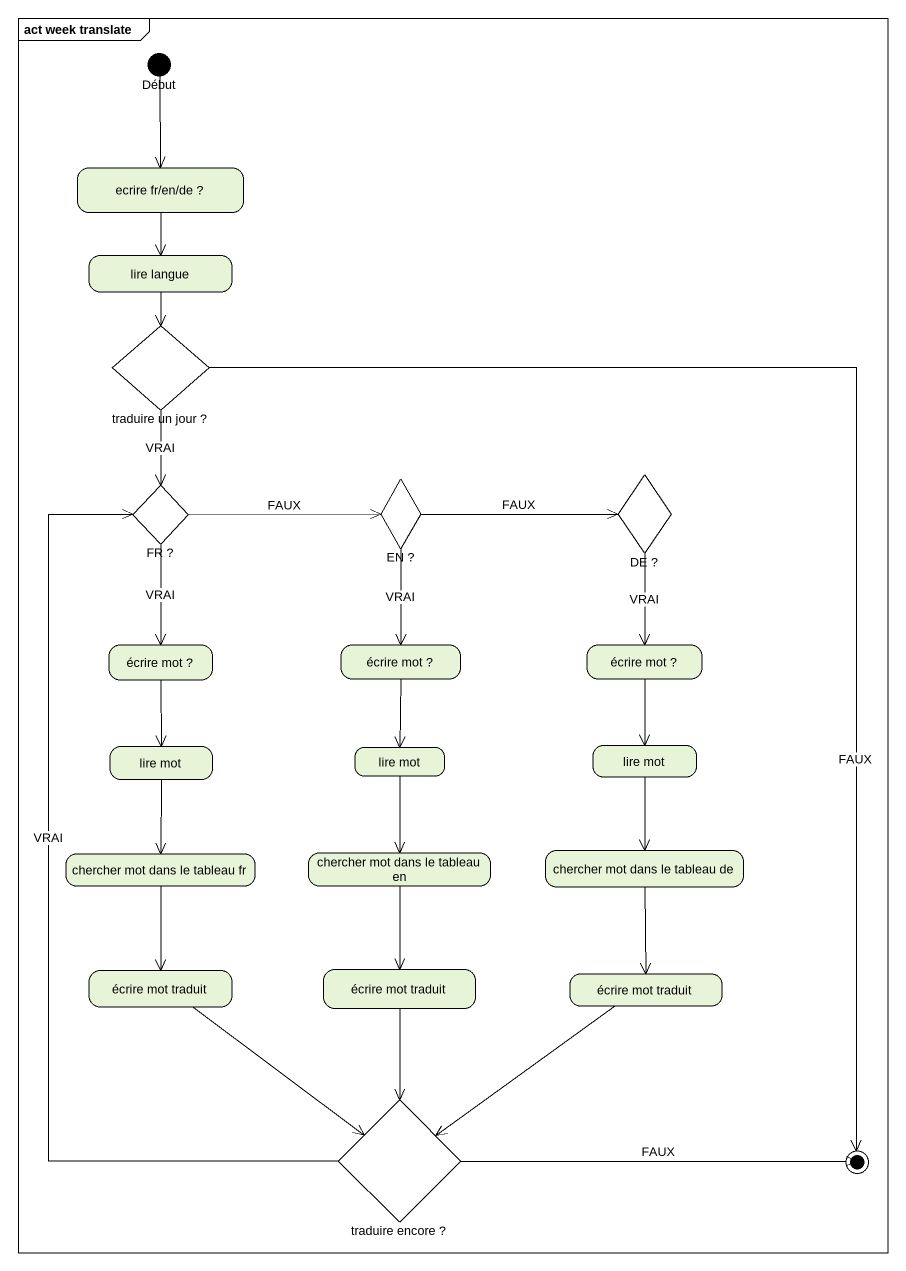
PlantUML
@startuml
mainframe act week translate
hide empty description
state Début <<start>>
state "ecrire fr/en/de ?" as ecrire_fr_en_de
state "lire langue" as lire_langue
state "traduire un jour ?" as traduire_un_jour <<choice>>
state "DE ?" as DE <<choice>>
state "FR ?" as FR <<choice>>
state "EN ?" as EN <<choice>>
state "écrire mot ?" as écrire_mot
state "écrire mot ?" as écrire_mot_2
state "écrire mot ?" as écrire_mot_3
state "lire mot" as lire_mot
state "lire mot" as lire_mot_2
state "lire mot" as lire_mot_3
state "chercher mot dans le tableau fr" as chercher_mot_dans_le
state "chercher mot dans le tableau en" as chercher_mot_dans_le_2
state "chercher mot dans le tableau de" as chercher_mot_dans_le_3
state "écrire mot traduit" as écrire_mot_traduit
state "écrire mot traduit" as écrire_mot_traduit_2
state "écrire mot traduit" as écrire_mot_traduit_3
state "traduire encore ?" as traduire_encore <<choice>>
Début --> ecrire_fr_en_de
ecrire_fr_en_de --> lire_langue
lire_langue --> traduire_un_jour
traduire_un_jour --> FR : VRAI
DE --> écrire_mot_3 : VRAI
FR -right-> EN : FAUX
FR --> écrire_mot : VRAI
EN -right-> DE : FAUX
EN --> écrire_mot_2 : VRAI
écrire_mot --> lire_mot
écrire_mot_2 --> lire_mot_2
écrire_mot_3 --> lire_mot_3
lire_mot --> chercher_mot_dans_le
lire_mot_2 --> chercher_mot_dans_le_2
lire_mot_3 --> chercher_mot_dans_le_3
chercher_mot_dans_le --> écrire_mot_traduit
chercher_mot_dans_le_2 --> écrire_mot_traduit_2
chercher_mot_dans_le_3 --> écrire_mot_traduit_3
écrire_mot_traduit --> traduire_encore
écrire_mot_traduit_2 --> traduire_encore
écrire_mot_traduit_3 --> traduire_encore
traduire_encore -up-> FR : VRAI
traduire_un_jour --> [*] : FAUX
traduire_encore -right-> [*] : FAUX
@enduml
